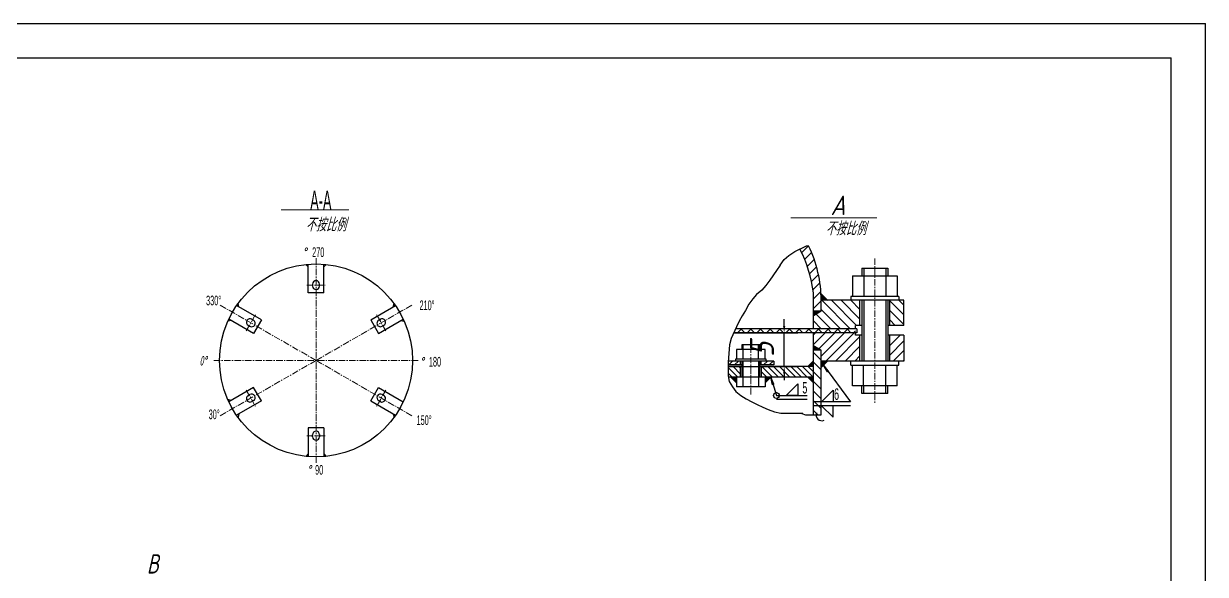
# Model space of a CAD drawing. Header units: millimetres. Extents: x -186 to 111, y -320 to -110.
# Drawn here: x -62.3 to 110.6, y -190.6 to -110 of the extents above; entities that cross this region are included whole.
import ezdxf

# ---------------------------------------------------------------- set-up
doc = ezdxf.new("R2010")
doc.units = ezdxf.units.MM
doc.linetypes.add('CENTER', pattern=[50.8, 31.75, -6.35, 6.35, -6.35])
for name, color, linetype, lineweight in [('中心线', 1, 'CENTER', 15), ('构筑物', 2, 'Continuous', 30), ('标注线', 3, 'Continuous', 15), ('设备', 130, 'Continuous', 30)]:
    doc.layers.add(name, color=color, linetype=linetype, lineweight=lineweight)
doc.styles.get("Standard").update_dxf_attribs({"font": 'arial.ttf'})
doc.styles.add('工程字', font='gbeitc.shx', dxfattribs={"height": 1.7, "bigfont": 'gbcbig.shx'})
doc.dimstyles.new('机械标注', dxfattribs={"dimtxt": 3.5, "dimasz": 3, "dimexe": 2, "dimexo": 0, "dimgap": 1.5, "dimtad": 1, "dimdec": 0, "dimdsep": 46, "dimtxsty": '工程字', "dimcen": 2.5, "dimadec": 0, "dimazin": 0, "dimtfac": 1, "dimtdec": 0, "dimtmove": 0, "dimatfit": 3, "dimfxl": 1, "dimarcsym": 0})

# ---------------------------------------------------------------- blocks, each defined once
blk = doc.blocks.new('*D272')
at = {"layer": 'Defpoints', "color": 0, "transparency": 16777216}
for p in [(41.62, -155.24), (49, -155.24), (40.8, -160.19)]:
    blk.add_point(p, dxfattribs=at)
at = {"layer": '标注线', "color": 0, "lineweight": -2, "transparency": 16777216}
for p, q in [((49, -154.24), (49, -153.24)), ((41.62, -155.24), (51, -155.24)), ((49, -160.19), (49, -155.24)), ((40.8, -160.19), (51, -160.19)), ((49, -161.19), (49, -162.19))]:
    blk.add_line(p, q, dxfattribs=at)
at = {"layer": '标注线', "color": 0, "transparency": 16777216}
for points in [[(48.83, -154.24), (49.16, -154.24), (49, -155.24)], [(48.83, -161.19), (49.16, -161.19), (49, -160.19)]]:
    blk.add_solid(points, dxfattribs=at)
at = {"layer": '标注线', "color": 0, "transparency": 16777216, "insert": (45.75, -157.71), "char_height": 3.5, "attachment_point": 5, "rotation": 90, "style": '工程字'}
blk.add_mtext('5', dxfattribs=at)

msp = doc.modelspace()

# ---------------------------------------------------------------- linework, layer by layer
for p, q in [((-186.36803, -110), (110.63197, -110)), ((110.63197, -320), (110.63197, -110)), ((-161.36803, -115), (105.63197, -115)), ((105.63197, -315), (105.63197, -115)), ((-18.37867, -149.41124), (-18.37865, -145.21869)), ((54.40619, -149.56066), (55.35233, -150.50681)), ((54.40619, -152.10099), (53.27079, -152.10099)), ((54.40619, -152.10099), (53.27079, -152.75651)), ((55.34583, -150.50031), (55.35233, -150.49381)), ((62.31094, -150.50031), (62.25928, -150.45696)), ((42.80302, -160.18815), (40.80191, -160.18815)), ((53.27079, -160.18815), (45.43123, -160.18815)), ((52.45589, -160.18815), (53.2708, -159.37323)), ((54.40619, -160.34682), (55.35233, -159.40068)), ((55.31859, -160.98481), (54.73734, -160.01567)), ((55.49787, -160.85154), (54.73734, -160.01567)), ((55.36583, -160.95487), (54.73734, -160.01567)), ((55.45558, -160.88815), (54.73734, -160.01567)), ((54.73734, -160.01567), (58.7112, -165.36146)), ((47.26501, -162.84992), (47.04223, -161.74201)), ((47.47859, -162.78445), (47.04223, -161.74201)), ((47.31955, -162.83754), (47.04223, -161.74201)), ((47.42648, -162.80476), (47.04223, -161.74201)), ((47.04223, -161.74201), (47.86493, -164.42595)), ((52.45589, -161.74201), (53.2708, -162.55692)), ((55.49787, -160.85154), (55.31859, -160.98481)), ((47.47859, -162.78445), (47.26501, -162.84992)), ((49.28036, -164.42595), (50.97548, -162.73082)), ((50.97548, -162.73082), (50.97548, -164.42595)), ((54.47338, -165.36146), (56.16851, -163.66633)), ((56.16851, -163.66633), (56.16851, -165.36146)), ((47.86493, -164.42595), (52.38526, -164.42595)), ((47.86493, -164.99099), (52.38526, -164.99099)), ((50.97548, -164.42595), (49.28036, -164.42595)), ((58.7112, -165.36146), (53.3433, -165.36146)), ((58.7112, -165.9265), (53.3433, -165.9265)), ((56.16851, -165.36146), (54.47338, -165.36146)), ((56.16851, -165.9265), (54.47338, -165.9265)), ((54.47338, -165.9265), (56.16851, -167.62163)), ((56.16851, -167.62163), (56.16851, -165.9265))]:
    msp.add_line(p, q)
msp.add_circle((47.86493, -164.42595), 0.42378)
msp.add_arc((54.52989, -167.2826), 0.84756, 156.8014095, 293.1985905)
at = {"layer": '中心线', "ltscale": 0.03}
for p, q in [((-19.50875, -174.27306), (-19.50875, -144.32586)), ((-19.50875, -144.32586), (-19.50875, -174.27306)), ((62.25928, -144.35426), (62.25928, -165.62667)), ((-20.86485, -148.28114), (-18.15264, -148.28116)), ((-19.50875, -159.29946), (-33.59321, -151.16779)), ((-19.50875, -159.29946), (-5.42428, -151.16779)), ((-29.72895, -154.96473), (-28.37282, -152.6159)), ((-9.28854, -154.96473), (-10.64467, -152.6159)), ((44.11712, -164.2847), (44.11712, -156.30348)), ((-34.48235, -159.29946), (-4.53514, -159.29946)), ((-19.50875, -159.29946), (-33.59321, -167.43113)), ((-19.50875, -159.29946), (-5.42428, -167.43113)), ((-29.72895, -163.63419), (-28.37282, -165.98302)), ((-9.28854, -163.63419), (-10.64467, -165.98302)), ((-20.86485, -170.31778), (-18.15264, -170.31776))]:
    msp.add_line(p, q, dxfattribs=at)
at = {"layer": '构筑物'}
for p, q in [((52.244, -142.53059), (52.5662, -142.53059)), ((-20.63881, -145.61424), (-21.00065, -145.25242)), ((-20.63884, -149.41124), (-20.63884, -145.21869)), ((-18.37863, -145.61424), (-18.01681, -145.25241)), ((58.98558, -146.9049), (65.53298, -146.9049)), ((58.98558, -146.9049), (58.98558, -149.9326)), ((60.36697, -145.76951), (64.1516, -145.76951)), ((60.36697, -145.76951), (60.36697, -146.9049)), ((64.1516, -145.76951), (64.1516, -146.9049)), ((65.53298, -146.9049), (65.53298, -149.9326)), ((-20.01594, -148.10276), (-20.01592, -148.42241)), ((-19.00057, -148.44157), (-19.00057, -148.13989)), ((-18.37867, -149.41124), (-20.63884, -149.41124)), ((53.27079, -154.66989), (53.27079, -149.40169)), ((54.40619, -152.10099), (54.40619, -149.56066)), ((65.76006, -149.9326), (58.75851, -149.9326)), ((58.75851, -149.9326), (58.75851, -150.50031)), ((65.76006, -149.9326), (65.76006, -150.50031)), ((-27.50715, -153.37669), (-31.13801, -151.28039)), ((-30.79544, -151.47815), (-30.92789, -150.98388)), ((-11.51034, -153.37669), (-7.87948, -151.28039)), ((-8.22205, -151.47815), (-8.08961, -150.98388)), ((66.51698, -150.50031), (54.40618, -150.50031)), ((60.08313, -154.18458), (60.08313, -150.50031)), ((60.36697, -150.50031), (60.36697, -159.40068)), ((64.1516, -150.50031), (64.1516, -159.40068)), ((64.43544, -154.18458), (64.43544, -150.50031)), ((66.51698, -154.18458), (66.51698, -150.50031)), ((-31.92553, -153.43552), (-32.41979, -153.56797)), ((-28.63723, -155.33406), (-32.26809, -153.23777)), ((-28.67428, -153.42054), (-28.9301, -153.27281)), ((-27.50715, -153.37669), (-28.63723, -155.33406)), ((-11.51034, -153.37669), (-10.38026, -155.33406)), ((-10.38026, -155.33406), (-6.7494, -153.23777)), ((-10.34321, -153.42054), (-10.08739, -153.27281)), ((-7.09196, -153.43552), (-6.59771, -153.56797)), ((-29.45897, -154.14036), (-29.18214, -154.30017)), ((-9.55853, -154.14036), (-9.83536, -154.30017)), ((59.62486, -155.23759), (41.6171, -155.23759)), ((59.62486, -154.66989), (41.8773, -154.66989)), ((53.27079, -167.25377), (53.27079, -155.23759)), ((59.42081, -154.66339), (54.97388, -154.66339)), ((59.42081, -154.66989), (59.42081, -154.18458)), ((60.36697, -154.18458), (59.42081, -154.18458)), ((59.42081, -155.59718), (59.42081, -155.27935)), ((60.33116, -155.59718), (59.42081, -155.59718)), ((59.62486, -154.66339), (59.62486, -155.23759)), ((60.08313, -159.40068), (60.08313, -155.59718)), ((66.51698, -154.18458), (64.1516, -154.18458)), ((66.51698, -155.59718), (64.1516, -155.59718)), ((64.43544, -159.40068), (64.43544, -155.59718)), ((66.51698, -155.59718), (66.51698, -159.40068)), ((42.80302, -157.0239), (42.80302, -157.70195)), ((45.43123, -157.0239), (42.80302, -157.0239)), ((45.43123, -157.70195), (45.43123, -157.0239)), ((54.40619, -157.80161), (53.27079, -157.14609)), ((46.19467, -157.70195), (42.03957, -157.70195)), ((42.03957, -157.70195), (42.03957, -159.11455)), ((46.19467, -159.11455), (46.19467, -157.70195)), ((54.40619, -157.80161), (53.2708, -157.80161)), ((54.40619, -167.25377), (54.40619, -157.80161)), ((42.80302, -159.96211), (40.80191, -159.96211)), ((47.49427, -159.39707), (40.81486, -159.39707)), ((41.87005, -159.11455), (41.87005, -159.39707)), ((46.36419, -159.11455), (41.87005, -159.11455)), ((42.60591, -159.96211), (42.60591, -159.39707)), ((42.60591, -161.74201), (42.60591, -160.18815)), ((42.80302, -159.39707), (42.80302, -161.74201)), ((45.43123, -161.74201), (45.43123, -159.39707)), ((47.49427, -159.96211), (45.43123, -159.96211)), ((45.62835, -159.96211), (45.62835, -159.39707)), ((45.62835, -160.18815), (45.62835, -161.74201)), ((46.36419, -159.39707), (46.36419, -159.11455)), ((47.49427, -159.39707), (47.49427, -159.96211)), ((66.51698, -159.40068), (54.40619, -159.40068)), ((58.75365, -159.96838), (58.75365, -159.40068)), ((58.75365, -159.96838), (65.75521, -159.96839)), ((58.98074, -162.99608), (58.98074, -159.96838)), ((65.52813, -162.99609), (65.52813, -159.96839)), ((65.75521, -159.96839), (65.75521, -159.40068)), ((53.27079, -161.74201), (40.83722, -161.74201)), ((42.03957, -162.58957), (41.19201, -161.74201)), ((42.03957, -161.74201), (42.03957, -163.15461)), ((46.19467, -162.58957), (47.04223, -161.74201)), ((46.19467, -161.74201), (46.19467, -163.15461)), ((-28.63723, -163.26487), (-32.26809, -165.36115)), ((-27.50715, -165.22223), (-28.63723, -163.26487)), ((-11.51034, -165.22223), (-10.38026, -163.26487)), ((-10.38026, -163.26487), (-6.7494, -165.36115)), ((46.19467, -163.15461), (42.03957, -163.15461)), ((65.52813, -162.99609), (58.98074, -162.99608)), ((60.36212, -164.13147), (60.36212, -162.99608)), ((64.14674, -164.13147), (60.36212, -164.13147)), ((64.14674, -164.13147), (64.14674, -162.99609)), ((-31.92553, -165.1634), (-32.41979, -165.03095)), ((-27.50715, -165.22223), (-31.13801, -167.31853)), ((-29.45897, -164.45856), (-29.18214, -164.29875)), ((-28.67428, -165.17838), (-28.9301, -165.32611)), ((-11.51034, -165.22223), (-7.87948, -167.31853)), ((-10.34321, -165.17838), (-10.08739, -165.32611)), ((-9.55853, -164.45856), (-9.83536, -164.29875)), ((-30.79544, -167.12077), (-30.92789, -167.61504)), ((-8.22205, -167.12077), (-8.08961, -167.61504)), ((-18.37867, -169.18768), (-20.63884, -169.18768)), ((-20.63884, -169.18768), (-20.63884, -173.38023)), ((-18.37867, -169.18768), (-18.37865, -173.38023)), ((-20.01594, -170.49616), (-20.01592, -170.17651)), ((-19.00057, -170.15735), (-19.00057, -170.45903)), ((-20.63881, -172.98468), (-21.00065, -173.3465)), ((-18.37863, -172.98468), (-18.01681, -173.34652))]:
    msp.add_line(p, q, dxfattribs=at)
msp.add_circle((-19.50875, -159.29946), 14.12604, dxfattribs=at)
msp.add_circle((-19.50875, -159.29946), 14.12604, dxfattribs=at)
msp.add_circle((-19.50875, -159.29946), 14.12604, dxfattribs=at)
msp.add_circle((-19.50875, -159.29946), 14.12604, dxfattribs=at)
for centre, radius, start, end in [((35.21384, -151.51269), 18.17992, 6.667831, 27.881638), ((36.22629, -150.50037), 18.17992, 0, 26), ((-19.50875, -148.13989), 0.50854, 0, 180), ((-19.50875, -148.42241), 0.50854, 180, 0), ((-29.17322, -153.71968), 0.50854, 60, 240), ((-28.92855, -153.86094), 0.50854, 240, 60), ((-10.08894, -153.86094), 0.50854, 120, 300), ((-9.84427, -153.71968), 0.50854, 300, 120), ((-28.92855, -164.73798), 0.50854, 300, 120), ((-10.08894, -164.73798), 0.50854, 60, 240), ((-29.17322, -164.87924), 0.50854, 120, 300), ((-9.84427, -164.87924), 0.50854, 240, 60), ((-19.50875, -170.17651), 0.50854, 0, 180), ((-19.50875, -170.45903), 0.50854, 180, 0)]:
    msp.add_arc(centre, radius, start, end, dxfattribs=at)
at = {"layer": '标注线'}
for p, q in [((-14.70589, -137.26284), (-24.59412, -137.26284)), ((62.55601, -138.43404), (49.98383, -138.43404))]:
    msp.add_line(p, q, dxfattribs=at)
at = {"layer": '设备'}
for p, q in [((49.70131, -143.9432), (50.54888, -143.37816)), ((50.54888, -143.37816), (52.244, -142.53059)), ((51.55236, -143.54008), (52.56184, -142.53059)), ((51.99217, -144.51287), (53.00458, -143.50046)), ((48.42997, -145.3558), (48.99501, -144.50824)), ((48.99501, -144.50824), (49.70131, -143.9432)), ((52.38284, -145.5348), (53.39525, -144.52239)), ((47.86493, -146.13274), (46.87611, -147.54534)), ((48.42997, -145.3558), (47.86493, -146.13274)), ((52.72022, -146.61002), (53.73264, -145.5976)), ((52.99885, -147.744), (54.01127, -146.73157)), ((60.6319, -146.9049), (60.6319, -149.9326)), ((60.65081, -145.76951), (60.65081, -146.9049)), ((63.86775, -145.76951), (63.86775, -146.9049)), ((63.88666, -146.9049), (63.88666, -149.9326)), ((46.31106, -148.32227), (45.74602, -149.02857)), ((46.87611, -147.54534), (46.31106, -148.32227)), ((53.21139, -148.94406), (54.22382, -147.93163)), ((44.40405, -150.29992), (43.83901, -151.07685)), ((44.96909, -149.66425), (44.40405, -150.29992)), ((45.74602, -149.02857), (44.96909, -149.66425)), ((53.27079, -150.29726), (54.36021, -149.20785)), ((54.5804, -149.73488), (54.40619, -149.73488)), ((54.61572, -149.77019), (54.40619, -149.77019)), ((54.65103, -149.80551), (54.40619, -149.80551)), ((54.68635, -149.84082), (54.40619, -149.84082)), ((54.72166, -149.87614), (54.40619, -149.87614)), ((54.75698, -149.91145), (54.40619, -149.91145)), ((54.79229, -149.94677), (54.40619, -149.94677)), ((54.82761, -149.98208), (54.40619, -149.98208)), ((54.86292, -150.0174), (54.40619, -150.0174)), ((54.89824, -150.05271), (54.40619, -150.05271)), ((54.93355, -150.08803), (54.40619, -150.08803)), ((54.96887, -150.12334), (54.40619, -150.12334)), ((55.00418, -150.15866), (54.40619, -150.15866)), ((55.0395, -150.19397), (54.40619, -150.19397)), ((55.07481, -150.22929), (54.40619, -150.22929)), ((55.11013, -150.2646), (54.40619, -150.2646)), ((55.14544, -150.29992), (54.40619, -150.29992)), ((55.18076, -150.33523), (54.40619, -150.33523)), ((55.21607, -150.37055), (54.40619, -150.37055)), ((55.25139, -150.40586), (54.40619, -150.40586)), ((55.2867, -150.44118), (54.40619, -150.44118)), ((43.3446, -151.99504), (42.85018, -152.77197)), ((43.83901, -151.07685), (43.3446, -151.99504)), ((53.27079, -151.70987), (54.40619, -150.57447)), ((54.34503, -152.1363), (53.27079, -152.1363)), ((54.28385, -152.17162), (53.27079, -152.17162)), ((57.24315, -154.66339), (54.40619, -151.82643)), ((58.65575, -154.66339), (54.49267, -150.50031)), ((59.58954, -154.18458), (55.90527, -150.50031)), ((60.08313, -153.26556), (57.31787, -150.50031)), ((60.08313, -151.85295), (58.73048, -150.50031)), ((60.65081, -150.50031), (60.65081, -159.40068)), ((63.86775, -150.50031), (63.86775, -159.40068)), ((66.51698, -152.6364), (64.43544, -150.55486)), ((66.51698, -154.049), (64.43544, -151.96746)), ((66.51698, -151.22379), (65.7935, -150.50031)), ((42.4264, -153.54891), (42.00262, -154.39647)), ((42.85018, -152.77197), (42.4264, -153.54891)), ((54.22269, -152.20693), (53.27079, -152.20693)), ((54.16152, -152.24225), (53.27079, -152.24225)), ((54.10035, -152.27756), (53.27079, -152.27756)), ((54.03918, -152.31288), (53.27079, -152.31288)), ((53.97802, -152.34819), (53.27079, -152.34819)), ((53.91685, -152.38351), (53.27079, -152.38351)), ((53.85568, -152.41882), (53.27079, -152.41882)), ((53.79451, -152.45414), (53.27079, -152.45414)), ((53.73335, -152.48945), (53.27079, -152.48945)), ((53.67218, -152.52477), (53.27079, -152.52477)), ((53.61101, -152.56008), (53.27079, -152.56008)), ((53.54984, -152.5954), (53.27079, -152.5954)), ((53.48868, -152.63071), (53.27079, -152.63071)), ((54.42444, -154.66989), (53.27079, -153.51625)), ((55.83054, -154.66339), (53.68469, -152.51754)), ((65.23996, -154.18458), (64.43544, -153.38006)), ((42.00262, -154.39647), (41.22569, -156.09159)), ((42.18564, -155.23759), (42.75333, -154.66989)), ((43.23221, -155.23759), (42.66451, -154.66989)), ((43.59824, -155.23759), (44.16594, -154.66989)), ((44.64481, -155.23759), (44.07712, -154.66989)), ((45.01085, -155.23759), (45.57854, -154.66989)), ((46.05742, -155.23759), (45.48972, -154.66989)), ((46.42345, -155.23759), (46.99115, -154.66989)), ((47.47002, -155.23759), (46.90232, -154.66989)), ((47.83605, -155.23759), (48.40375, -154.66989)), ((48.88263, -155.23759), (48.31493, -154.66989)), ((49.24866, -155.23759), (49.81635, -154.66989)), ((50.29523, -155.23759), (49.72753, -154.66989)), ((50.66126, -155.23759), (51.22896, -154.66989)), ((51.70783, -155.23759), (51.14014, -154.66989)), ((52.07387, -155.23759), (52.64156, -154.66989)), ((53.12044, -155.23759), (52.55274, -154.66989)), ((53.27079, -156.97182), (55.00502, -155.23759)), ((53.27079, -155.55921), (53.59242, -155.23759)), ((53.48647, -155.23759), (54.05417, -154.66989)), ((54.53304, -155.23759), (53.96534, -154.66989)), ((54.05587, -157.59935), (56.41762, -155.23759)), ((54.40619, -158.66163), (57.83023, -155.23759)), ((54.89907, -155.23759), (55.46677, -154.66989)), ((55.07974, -159.40068), (59.24283, -155.23759)), ((55.94565, -155.23759), (55.37795, -154.66989)), ((56.31168, -155.23759), (56.87937, -154.66989)), ((57.35825, -155.23759), (56.79055, -154.66989)), ((57.72428, -155.23759), (58.29198, -154.66989)), ((58.77085, -155.23759), (58.20316, -154.66989)), ((59.13689, -155.23759), (59.42081, -154.95366)), ((64.43544, -157.108), (65.94626, -155.59718)), ((41.0138, -157.00979), (40.80191, -159.55247)), ((41.22569, -156.09159), (41.0138, -157.00979)), ((43.00014, -157.70195), (43.00014, -157.0239)), ((45.23412, -157.70195), (45.23412, -157.0239)), ((53.46288, -157.25699), (53.27079, -157.25699)), ((53.52405, -157.29231), (53.27079, -157.29231)), ((53.58522, -157.32762), (53.27079, -157.32762)), ((53.64639, -157.36294), (53.27079, -157.36294)), ((56.49235, -159.40068), (60.08313, -155.8099)), ((57.90495, -159.40068), (60.08313, -157.2225)), ((64.43544, -158.5206), (66.51698, -156.43906)), ((43.00014, -159.11455), (43.00014, -157.70195)), ((45.23412, -159.11455), (45.23412, -157.70195)), ((53.70755, -157.39825), (53.27079, -157.39825)), ((53.76872, -157.43357), (53.27079, -157.43357)), ((53.82989, -157.46888), (53.27079, -157.46888)), ((53.89106, -157.5042), (53.27079, -157.5042)), ((53.95222, -157.53951), (53.27079, -157.53951)), ((54.01339, -157.57483), (53.27079, -157.57483)), ((54.07456, -157.61014), (53.27079, -157.61014)), ((54.13573, -157.64546), (53.27079, -157.64546)), ((54.19689, -157.68077), (53.27079, -157.68077)), ((54.25806, -157.71609), (53.27079, -157.71609)), ((54.40619, -159.27792), (53.27079, -158.14253)), ((59.31756, -159.40068), (60.08313, -158.63511)), ((64.96797, -159.40068), (66.51698, -157.85167)), ((40.80191, -159.55247), (40.80191, -161.53012)), ((42.21451, -161.74201), (40.80191, -160.32941)), ((40.88666, -159.96213), (41.4517, -159.39709)), ((42.61004, -161.28997), (41.50821, -160.18815)), ((41.73422, -159.96213), (42.29926, -159.39709)), ((42.61004, -160.44241), (42.35577, -160.18815)), ((43.00014, -161.74201), (43.00014, -159.39707)), ((45.23412, -159.39707), (45.23412, -161.74201)), ((47.29989, -161.74201), (45.74602, -160.18815)), ((45.97204, -159.96213), (46.53708, -159.39709)), ((48.14745, -161.74201), (46.59358, -160.18815)), ((46.8196, -159.96213), (47.38464, -159.39709)), ((48.99501, -161.74201), (47.44115, -160.18815)), ((49.84257, -161.74201), (48.28871, -160.18815)), ((50.69014, -161.74201), (49.13627, -160.18815)), ((51.5377, -161.74201), (49.98383, -160.18815)), ((52.38526, -161.74201), (50.8314, -160.18815)), ((53.23282, -161.74201), (51.67896, -160.18815)), ((53.23282, -160.15989), (52.52652, -160.15989)), ((53.26108, -160.9227), (52.52652, -160.18815)), ((53.23282, -160.13164), (52.55478, -160.13164)), ((53.23282, -160.07514), (52.61127, -160.07514)), ((53.23282, -160.04689), (52.63953, -160.04689)), ((53.23282, -160.01863), (52.66778, -160.01863)), ((53.23282, -159.99038), (52.69604, -159.99038)), ((53.23282, -159.93388), (52.75253, -159.93388)), ((53.23282, -159.90562), (52.78079, -159.90562)), ((53.23282, -159.87737), (52.80904, -159.87737)), ((53.23282, -159.84912), (52.8373, -159.84912)), ((53.23282, -159.79262), (52.8938, -159.79262)), ((53.23282, -159.76436), (52.92205, -159.76436)), ((53.23282, -159.73611), (52.9503, -159.73611)), ((53.23282, -159.70786), (52.97856, -159.70786)), ((53.23282, -159.65136), (53.03506, -159.65136)), ((53.23282, -159.6231), (53.06331, -159.6231)), ((53.23282, -159.59485), (53.09156, -159.59485)), ((53.23282, -159.5666), (53.11982, -159.5666)), ((53.23282, -159.5101), (53.17632, -159.5101)), ((53.23282, -159.48184), (53.20457, -159.48184)), ((54.40619, -160.69052), (53.27079, -159.55513)), ((55.30648, -159.44653), (54.40619, -159.44653)), ((55.27117, -159.48184), (54.40619, -159.48184)), ((55.23585, -159.51716), (54.40619, -159.51716)), ((55.20054, -159.55247), (54.40619, -159.55247)), ((55.16522, -159.58779), (54.40619, -159.58779)), ((55.12991, -159.6231), (54.40619, -159.6231)), ((55.09459, -159.65842), (54.40619, -159.65842)), ((55.05928, -159.69373), (54.40619, -159.69373)), ((55.02396, -159.72905), (54.40619, -159.72905)), ((54.98865, -159.76436), (54.40619, -159.76436)), ((54.95333, -159.79968), (54.40619, -159.79968)), ((54.91802, -159.83499), (54.40619, -159.83499)), ((54.8827, -159.87031), (54.40619, -159.87031)), ((54.84739, -159.90562), (54.40619, -159.90562)), ((54.81207, -159.94094), (54.40619, -159.94094)), ((54.77676, -159.97625), (54.40619, -159.97625)), ((54.74144, -160.01157), (54.40619, -160.01157)), ((54.70613, -160.04689), (54.40619, -160.04689)), ((54.67081, -160.0822), (54.40619, -160.0822)), ((54.6355, -160.11752), (54.40619, -160.11752)), ((54.60018, -160.15283), (54.40619, -160.15283)), ((60.62705, -162.99608), (60.62705, -159.96838)), ((63.88182, -162.99609), (63.88182, -159.96839)), ((66.38058, -159.40068), (66.51698, -159.26427)), ((41.36695, -161.74201), (40.80191, -161.17697)), ((40.80191, -161.53012), (40.94317, -162.37768)), ((40.94317, -162.37768), (41.43758, -163.15461)), ((42.01674, -161.82677), (41.36695, -161.82677)), ((42.01674, -161.88327), (41.4517, -161.88327)), ((42.01674, -161.96803), (41.50821, -161.96803)), ((42.01674, -162.02453), (41.59296, -162.02453)), ((42.01674, -162.10929), (41.64947, -162.10929)), ((42.01674, -162.16579), (41.73422, -162.16579)), ((42.01674, -162.25055), (41.79073, -162.25055)), ((42.01674, -162.30705), (41.87548, -162.30705)), ((42.01674, -162.39181), (41.93199, -162.39181)), ((43.00014, -163.15461), (43.00014, -161.74201)), ((45.23412, -161.74201), (45.23412, -163.15461)), ((46.45232, -161.74201), (45.63302, -160.9227)), ((46.87611, -161.82677), (46.25456, -161.82677)), ((46.8196, -161.88327), (46.25456, -161.88327)), ((46.73484, -161.96803), (46.25456, -161.96803)), ((46.67834, -162.02453), (46.25456, -162.02453)), ((46.59358, -162.10929), (46.25456, -162.10929)), ((46.53708, -162.16579), (46.25456, -162.16579)), ((46.45232, -162.25055), (46.25456, -162.25055)), ((46.39582, -162.30705), (46.25456, -162.30705)), ((46.31106, -162.39181), (46.25456, -162.39181)), ((53.23282, -161.77026), (52.52652, -161.77026)), ((53.23282, -161.82677), (52.55478, -161.82677)), ((53.23282, -161.85502), (52.61127, -161.85502)), ((53.23282, -161.88327), (52.63953, -161.88327)), ((53.23282, -161.91152), (52.66778, -161.91152)), ((53.23282, -161.96803), (52.69604, -161.96803)), ((53.23282, -161.99628), (52.75253, -161.99628)), ((53.23282, -162.02453), (52.78079, -162.02453)), ((53.23282, -162.05278), (52.80904, -162.05278)), ((53.23282, -162.10929), (52.8373, -162.10929)), ((53.23282, -162.13754), (52.8938, -162.13754)), ((53.23282, -162.16579), (52.92205, -162.16579)), ((53.23282, -162.19404), (52.9503, -162.19404)), ((53.23282, -162.25055), (52.97856, -162.25055)), ((53.23282, -162.2788), (53.03506, -162.2788)), ((53.23282, -162.30705), (53.06331, -162.30705)), ((53.23282, -162.33531), (53.09156, -162.33531)), ((53.23282, -162.39181), (53.11982, -162.39181)), ((53.23282, -162.42006), (53.17632, -162.42006)), ((53.23282, -162.44831), (53.20457, -162.44831)), ((54.40619, -162.10313), (53.27079, -160.96773)), ((54.40619, -163.51573), (53.27079, -162.38034)), ((41.43758, -163.15461), (41.93199, -163.86092)), ((41.93199, -163.86092), (42.63829, -164.42596)), ((54.40619, -164.92834), (53.27079, -163.79294)), ((60.64597, -164.13147), (60.64597, -162.99608)), ((63.8629, -164.13147), (63.8629, -162.99609)), ((42.63829, -164.42596), (43.41523, -164.92037)), ((43.41523, -164.92037), (44.26279, -165.34415)), ((44.26279, -165.34415), (45.03972, -165.76793)), ((45.03972, -165.76793), (45.88728, -166.12108)), ((54.40619, -166.34094), (53.27079, -165.20555)), ((45.88728, -166.12108), (46.66421, -166.47423)), ((46.66421, -166.47423), (47.58241, -166.82738)), ((47.58241, -166.82738), (48.5006, -167.03928)), ((48.5006, -167.03928), (51.74959, -167.03928)), ((51.56772, -167.06454), (52.13541, -167.25377)), ((52.13541, -167.25377), (54.40619, -167.25377)), ((53.90641, -167.25377), (53.27079, -166.61815))]:
    msp.add_line(p, q, dxfattribs=at)

# ---------------------------------------------------------------- texts
at = {"layer": '标注线'}
for s, height, width, p in [('A-A', 2.825208, 0.472222, (-20.35547, -137.26284)), ('270', 1.412604, 0.472222, (-20.07897, -144.16397)), ('330%%d', 1.412604, 0.472222, (-35.59631, -151.22699)), ('210%%d', 1.412604, 0.472222, (-4.36593, -151.93329)), ('180', 1.412604, 0.472222, (-2.98999, -160.19702)), ('5', 1.69512, 0.555556, (51.65166, -164.14343)), ('6', 1.69512, 0.555556, (56.29532, -165.07894)), ('30%%d', 1.412604, 0.472222, (-35.2193, -167.89571)), ('150%%d', 1.412604, 0.472222, (-4.79325, -168.74328)), ('90', 1.412604, 0.472222, (-19.6427, -176.01819))]:
    msp.add_text(s, height=height, dxfattribs=dict(at, width=width)).set_placement(p)
at = {"layer": '标注线', "style": '工程字'}
for s, height, p in [('A', 2.82521, (55.79005, -138.01026)), ('不按比例', 1.96352, (-21.01542, -140.42056)), ('不按比例', 1.96352, (55.06729, -140.97673))]:
    msp.add_text(s, height=height, dxfattribs=at).set_placement(p)
for s, height, width, p in [('°', 1.4126, 0.85, (-21.47819, -144.16397)), ('0°', 1.412604, 0.7, (-36.55509, -160.05576)), ('°', 1.4126, 0.85, (-4.31505, -160.19702)), ('°', 1.4126, 0.85, (-20.82839, -176.01819)), ('B', 2.82521, 0.85, (-44.26542, -190.48574))]:
    msp.add_text(s, height=height, dxfattribs=dict(at, width=width)).set_placement(p)

# ---------------------------------------------------------------- dimensions: what is measured, and where the dimension line sits
at = {"layer": '标注线'}
dim = msp.add_linear_dim(base=(48.99501, -155.23759), p1=(40.80191, -160.18815), p2=(41.6171, -155.23759), angle=90, dimstyle='机械标注', override={"dimasz": 1}, dxfattribs=at)
dim.commit()
dim.dimension.update_dxf_attribs({"geometry": '*D272', "text_midpoint": (45.74501, -157.71287)})

doc.saveas('drawing.dxf')
